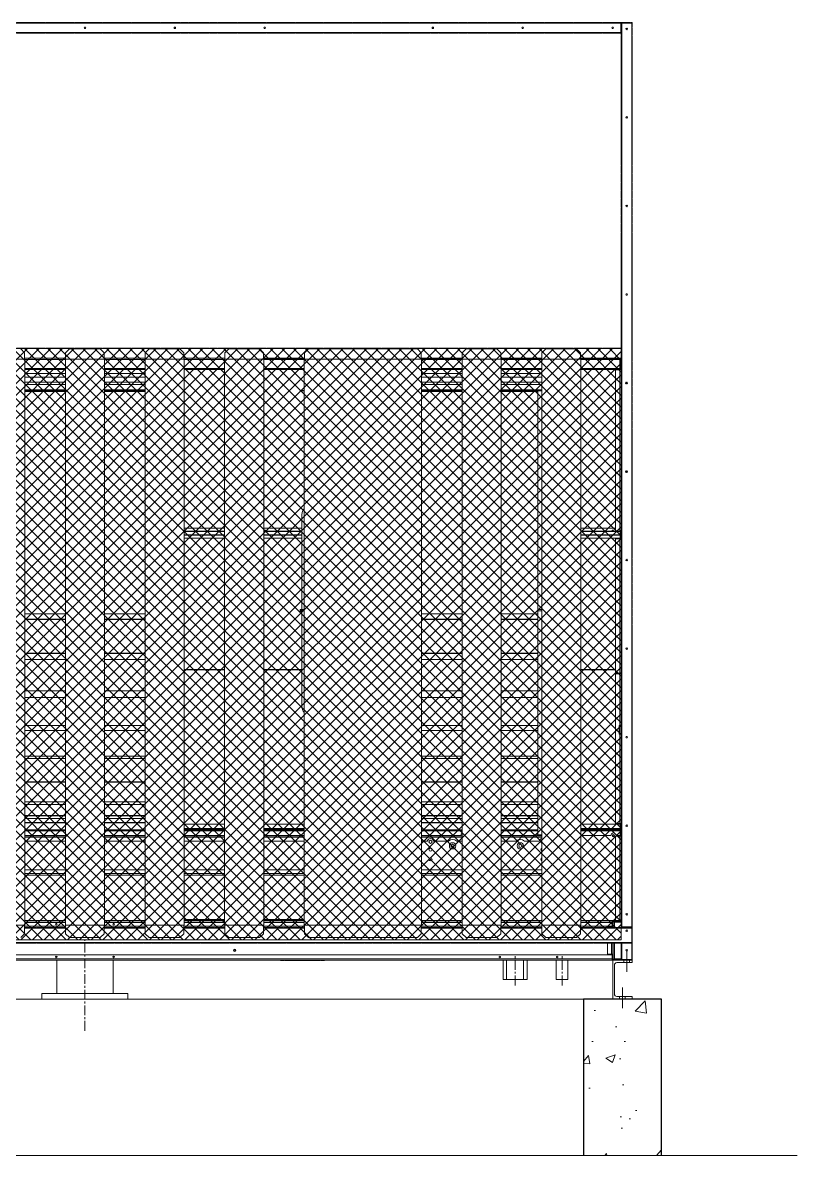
# Model space of a CAD drawing. Header units: millimetres. Extents: x -17070 to 52290, y -291348 to 40308.
# Drawn here: x 42738 to 45710, y 25243 to 29593 of the extents above; entities that cross this region are included whole.
import ezdxf

# ---------------------------------------------------------------- set-up
doc = ezdxf.new("R2010")
doc.units = ezdxf.units.MM
for name, pattern in [('CENTER', [2, 1.25, -0.25, 0.25, -0.25]), ('CENTERX2', [4, 2.5, -0.5, 0.5, -0.5]), ('HIDDEN', [0.375, 0.25, -0.125]), ('HIDDENX2', [0.75, 0.5, -0.25])]:
    doc.linetypes.add(name, pattern=pattern)
for name, color, linetype in [('center', 1, 'CENTER'), ('HIDD', 2, 'HIDDENX2'), ('냉각탑_기초', 23, 'Continuous')]:
    doc.layers.add(name, color=color, linetype=linetype)

# ---------------------------------------------------------------- blocks, each defined once
blk = doc.blocks.new('2')
at = {"lineweight": 20}
h = blk.add_hatch(dxfattribs=at)
h.set_pattern_fill('ANSI37', scale=10)
h.set_pattern_definition([(45, (-1540805.926, -407004.93), (-22.4506403, 22.4506403), []), (135, (-1540805.926, -407004.93), (-22.4506403, -22.4506403), [])])
h.paths.add_polyline_path([(45034.6, 26071), (45034.6, 28341), (40918.6, 28341), (40918.6, 26071)])
for p, q in [((40918.6, 28341), (45034.6, 28341)), ((42745.1, 28325), (42730.1, 28340)), ((42745.1, 28300), (42745.1, 28325)), ((42902.6, 28325), (42917.6, 28340)), ((42902.6, 28300), (42902.6, 28325)), ((42917.6, 28340), (43035.6, 28340)), ((43050.6, 28325), (43035.6, 28340)), ((43050.6, 28300), (43050.6, 28325)), ((43208.1, 28325), (43223.1, 28340)), ((43208.1, 28300), (43208.1, 28325)), ((43223.1, 28340), (43341.1, 28340)), ((43356.1, 28325), (43341.1, 28340)), ((43356.1, 28300), (43356.1, 28325)), ((43513.6, 28325), (43528.6, 28340)), ((43513.6, 28300), (43513.6, 28325)), ((43528.6, 28340), (43646.6, 28340)), ((43661.6, 28325), (43646.6, 28340)), ((43661.6, 28300), (43661.6, 28325)), ((43819.1, 28325), (43834.1, 28340)), ((43819.1, 28300), (43819.1, 28325)), ((43834.1, 28340), (44252.1, 28340)), ((44267.1, 28325), (44252.1, 28340)), ((44267.1, 28300), (44267.1, 28325)), ((44424.6, 28325), (44439.6, 28340)), ((44424.6, 28300), (44424.6, 28325)), ((44439.6, 28340), (44557.6, 28340)), ((44572.6, 28325), (44557.6, 28340)), ((44572.6, 28300), (44572.6, 28325)), ((44730.1, 28325), (44745.1, 28340)), ((44730.1, 28300), (44730.1, 28325)), ((44745.1, 28340), (44863.1, 28340)), ((44878.1, 28325), (44863.1, 28340)), ((44878.1, 28300), (44878.1, 28325)), ((45034.6, 28341), (45034.6, 26071)), ((42746.1, 28300), (42596.1, 28300)), ((42746.1, 26127), (42746.1, 28300)), ((42901.6, 26127), (42901.6, 28300)), ((43051.6, 28300), (42901.6, 28300)), ((43051.6, 26127), (43051.6, 28300)), ((43207.1, 26127), (43207.1, 28300)), ((43357.1, 28300), (43207.1, 28300)), ((43357.1, 26127), (43357.1, 28300)), ((43512.6, 26127), (43512.6, 28300)), ((43662.6, 28300), (43512.6, 28300)), ((43662.6, 26127), (43662.6, 28300)), ((43818.1, 26127), (43818.1, 28300)), ((44268.1, 28300), (43818.1, 28300)), ((44268.1, 26127), (44268.1, 28300)), ((44423.6, 26127), (44423.6, 28300)), ((44573.6, 28300), (44423.6, 28300)), ((44573.6, 26127), (44573.6, 28300)), ((44729.1, 26127), (44729.1, 28300)), ((44879.1, 28300), (44729.1, 28300)), ((44879.1, 26127), (44879.1, 28300)), ((42596.1, 26127), (42746.1, 26127)), ((42745.1, 26127), (42745.1, 26094)), ((42901.6, 26127), (43051.6, 26127)), ((42902.6, 26127), (42902.6, 26094)), ((43050.6, 26127), (43050.6, 26094)), ((43207.1, 26127), (43357.1, 26127)), ((43208.1, 26127), (43208.1, 26094)), ((43356.1, 26127), (43356.1, 26094)), ((43512.6, 26127), (43662.6, 26127)), ((43513.6, 26127), (43513.6, 26094)), ((43661.6, 26127), (43661.6, 26094)), ((43818.1, 26127), (44268.1, 26127)), ((43819.1, 26127), (43819.1, 26094)), ((44267.1, 26127), (44267.1, 26094)), ((44423.6, 26127), (44573.6, 26127)), ((44424.6, 26127), (44424.6, 26094)), ((44572.6, 26127), (44572.6, 26094)), ((44729.1, 26127), (44879.1, 26127)), ((44730.1, 26127), (44730.1, 26094)), ((44878.1, 26127), (44878.1, 26094)), ((45034.6, 26071), (40918.6, 26071)), ((42745.1, 26094), (42730.1, 26079)), ((42902.6, 26094), (42917.6, 26079)), ((42917.6, 26079), (43035.6, 26079)), ((43050.6, 26094), (43035.6, 26079)), ((43208.1, 26094), (43223.1, 26079)), ((43223.1, 26079), (43341.1, 26079)), ((43356.1, 26094), (43341.1, 26079)), ((43513.6, 26094), (43528.6, 26079)), ((43528.6, 26079), (43646.6, 26079)), ((43661.6, 26094), (43646.6, 26079)), ((43819.1, 26094), (43834.1, 26079)), ((43834.1, 26079), (44252.1, 26079)), ((44267.1, 26094), (44252.1, 26079)), ((44424.6, 26094), (44439.6, 26079)), ((44439.6, 26079), (44557.6, 26079)), ((44572.6, 26094), (44557.6, 26079)), ((44730.1, 26094), (44745.1, 26079)), ((44745.1, 26079), (44863.1, 26079)), ((44878.1, 26094), (44863.1, 26079)), ((44581.1, 25918), (44581.1, 25993)), ((44594.6, 25918), (44594.6, 25993)), ((44659.6, 25918), (44659.6, 25993)), ((44673.1, 25918), (44673.1, 25993)), ((44699.6, 25993), (44774.6, 25993)), ((44784.6, 25918), (44784.6, 25993)), ((44829.6, 25918), (44829.6, 25993)), ((45044.6, 25983), (45044.6, 25993)), ((45066.6, 25983), (45066.6, 25993)), ((40951.6, 25843), (45001.6, 25843)), ((45028.1, 25843), (45028.1, 25853)), ((45050.1, 25843), (45050.1, 25853))]:
    blk.add_line(p, q, dxfattribs=at)
at = {"color": 7, "lineweight": 20}
for p, q in [((42902.6, 28305), (42745.1, 28305)), ((42901.6, 28299.6), (42746.1, 28299.6)), ((43208.1, 28305), (43050.6, 28305)), ((43207.1, 28299.6), (43051.6, 28299.6)), ((43513.6, 28305), (43356.1, 28305)), ((43512.6, 28299.6), (43357.1, 28299.6)), ((43819.1, 28305), (43661.6, 28305)), ((43819.1, 28303), (43661.6, 28303)), ((43818.1, 28299.6), (43662.6, 28299.6)), ((44424.6, 28305), (44267.1, 28305)), ((44424.6, 28303), (44267.1, 28303)), ((44423.6, 28299.6), (44268.1, 28299.6)), ((44730.1, 28305), (44572.6, 28305)), ((44730.1, 28303), (44572.6, 28303)), ((44729.1, 28299.6), (44573.6, 28299.6)), ((45028.9, 28305), (44878.1, 28305)), ((45027.2, 28303), (44878.1, 28303)), ((45028.9, 28299.6), (44879.1, 28299.6)), ((42746.1, 28264.4), (42901.6, 28264.4)), ((42746.1, 28261), (42901.6, 28261)), ((43051.6, 28264.4), (43207.1, 28264.4)), ((43051.6, 28261), (43207.1, 28261)), ((43357.1, 28264.4), (43512.6, 28264.4)), ((43357.1, 28261), (43512.6, 28261)), ((43662.6, 28264.4), (43818.1, 28264.4)), ((43662.6, 28261), (43818.1, 28261)), ((44268.1, 28264.4), (44423.6, 28264.4)), ((44268.1, 28261), (44423.6, 28261)), ((44573.6, 28264.4), (44729.1, 28264.4)), ((44573.6, 28261), (44729.1, 28261)), ((44879.1, 28264.4), (45028.9, 28264.4)), ((44879.1, 28261), (45028.9, 28261)), ((42746.1, 26469.6), (42901.6, 26469.6)), ((42746.1, 26464.4), (42901.6, 26464.4)), ((42746.1, 26449.6), (42901.6, 26449.6)), ((43051.6, 26469.6), (43207.1, 26469.6)), ((43051.6, 26464.4), (43207.1, 26464.4)), ((43051.6, 26449.6), (43207.1, 26449.6)), ((43357.1, 26469.6), (43512.6, 26469.6)), ((43357.1, 26464.4), (43512.6, 26464.4)), ((43357.1, 26449.6), (43512.6, 26449.6)), ((43662.6, 26469.6), (43818.1, 26469.6)), ((43662.6, 26464.4), (43818.1, 26464.4)), ((43662.6, 26449.6), (43818.1, 26449.6)), ((44268.1, 26469.6), (44423.6, 26469.6)), ((44268.1, 26464.4), (44423.6, 26464.4)), ((44268.1, 26449.6), (44290.4, 26449.6)), ((44573.6, 26469.6), (44729.1, 26469.6)), ((44573.6, 26464.4), (44729.1, 26464.4)), ((42746.1, 26339.6), (42901.6, 26339.6)), ((42901.6, 26324.8), (42746.1, 26324.8)), ((42901.6, 26319.6), (42746.1, 26319.6)), ((43051.6, 26339.6), (43207.1, 26339.6)), ((43207.1, 26324.8), (43051.6, 26324.8)), ((43207.1, 26319.6), (43051.6, 26319.6)), ((43357.1, 26339.6), (43512.6, 26339.6)), ((43512.6, 26324.8), (43357.1, 26324.8)), ((43512.6, 26319.6), (43357.1, 26319.6)), ((43662.6, 26339.6), (43818.1, 26339.6)), ((43818.1, 26324.8), (43662.6, 26324.8)), ((43818.1, 26319.6), (43662.6, 26319.6)), ((44268.1, 26339.6), (44423.6, 26339.6)), ((44423.6, 26324.8), (44268.1, 26324.8)), ((44423.6, 26319.6), (44268.1, 26319.6)), ((44573.6, 26339.6), (44729.1, 26339.6)), ((44729.1, 26324.8), (44573.6, 26324.8)), ((44729.1, 26319.6), (44573.6, 26319.6)), ((42746.1, 26144.6), (42901.6, 26144.6)), ((43051.6, 26144.6), (43207.1, 26144.6)), ((43357.1, 26144.6), (43512.6, 26144.6)), ((43662.6, 26144.6), (43818.1, 26144.6)), ((44268.1, 26144.6), (44423.6, 26144.6)), ((44573.6, 26144.6), (44729.1, 26144.6)), ((44879.1, 26144.6), (45029.6, 26144.6)), ((42745.1, 26123), (42902.6, 26123)), ((42901.6, 26143), (42746.1, 26143)), ((42901.6, 26137.8), (42746.1, 26137.8)), ((43050.6, 26123), (43208.1, 26123)), ((43051.6, 26143), (43207.1, 26143)), ((43207.1, 26143), (43051.6, 26143)), ((43207.1, 26137.8), (43051.6, 26137.8)), ((43356.1, 26123), (43513.6, 26123)), ((43357.1, 26143), (43512.6, 26143)), ((43512.6, 26137.8), (43357.1, 26137.8)), ((43661.6, 26123), (43819.1, 26123)), ((43662.6, 26143), (43818.1, 26143)), ((43818.1, 26143), (43662.6, 26143)), ((43818.1, 26137.8), (43662.6, 26137.8)), ((44267.1, 26123), (44424.6, 26123)), ((44423.6, 26143), (44268.1, 26143)), ((44423.6, 26137.8), (44268.1, 26137.8)), ((44572.6, 26123), (44730.1, 26123)), ((44729.1, 26143), (44573.6, 26143)), ((44729.1, 26137.8), (44573.6, 26137.8)), ((44878.1, 26123), (44999, 26123)), ((44879.1, 26143), (45008.8, 26143)), ((44999, 26143), (44879.1, 26143)), ((44999, 26137.8), (44879.1, 26137.8)), ((44999, 26013), (40954.2, 26013)), ((40954.2, 25998.2), (44999, 25998.2)), ((40954.2, 25993), (44999, 25993)), ((42868.3, 25993), (42868.3, 25865)), ((43084.6, 25993), (43084.6, 25865)), ((44673.1, 25918), (44581.1, 25918)), ((44829.6, 25918), (44784.6, 25918)), ((42811.5, 25865), (43141.5, 25865)), ((42811.5, 25843), (42811.5, 25865)), ((42811.5, 25843), (43141.5, 25843)), ((43114.6, 25843), (42898.3, 25843)), ((43141.5, 25843), (43141.5, 25865))]:
    blk.add_line(p, q, dxfattribs=at)
at = {"color": 7, "lineweight": 20, "ltscale": 0.000824214}
blk.add_line((45029.2, 28303), (45027.3, 28303), dxfattribs=at)
at = {"color": 7, "lineweight": 20, "ltscale": 0.001131}
for p, q in [((45028.9, 28302.3), (45028.9, 28299.6)), ((45030.9, 28302.3), (45030.9, 28299.6)), ((45033.3, 26146.7), (45034.6, 26146.7))]:
    blk.add_line(p, q, dxfattribs=at)
at = {"color": 7, "lineweight": 20, "ltscale": 0.000414935}
for p, q in [((45029.6, 28302), (45028.9, 28301.3)), ((45031.6, 28302), (45030.9, 28301.3)), ((45033.6, 26146), (45034.3, 26146.7))]:
    blk.add_line(p, q, dxfattribs=at)
at = {"color": 7, "lineweight": 20, "ltscale": 0.014667}
for p, q in [((45028.9, 28264.4), (45028.9, 28299.6)), ((45030.9, 28264.4), (45030.9, 28299.6))]:
    blk.add_line(p, q, dxfattribs=at)
at = {"color": 7, "lineweight": 20, "ltscale": 0.000708334}
for p, q in [((45030.6, 28299.6), (45028.9, 28299.6)), ((45032.6, 28299.6), (45030.9, 28299.6)), ((45032.6, 27626.9), (45030.9, 27626.9))]:
    blk.add_line(p, q, dxfattribs=at)
at = {"color": 7, "lineweight": 20, "ltscale": 0.000566661}
blk.add_line((45030.6, 28303), (45029.3, 28303), dxfattribs=at)
at = {"color": 7, "lineweight": 20, "ltscale": 0.000125615}
blk.add_line((45030.6, 28303), (45030.6, 28302.7), dxfattribs=at)
at = {"color": 7, "lineweight": 20, "ltscale": 0.01525}
blk.add_line((45030.6, 28299.6), (45030.6, 28263), dxfattribs=at)
at = {"color": 7, "lineweight": 20, "ltscale": 0.000125312}
blk.add_line((45030.9, 28299.6), (45030.6, 28299.6), dxfattribs=at)
at = {"color": 0, "lineweight": 20}
for p, q in [((42901.6, 28245.9), (42746.1, 28245.9)), ((42746.1, 28231.9), (42901.6, 28231.9)), ((43207.1, 28245.9), (43051.6, 28245.9)), ((43051.6, 28231.9), (43207.1, 28231.9)), ((44423.6, 28245.9), (44268.1, 28245.9)), ((44268.1, 28231.9), (44423.6, 28231.9)), ((44729.1, 28245.9), (44573.6, 28245.9)), ((44573.6, 28231.9), (44729.1, 28231.9)), ((42901.6, 28212.7), (42746.1, 28212.7)), ((42746.1, 28203), (42901.6, 28203)), ((43207.1, 28212.7), (43051.6, 28212.7)), ((43051.6, 28203), (43207.1, 28203)), ((44423.6, 28212.7), (44268.1, 28212.7)), ((44268.1, 28203), (44423.6, 28203)), ((44729.1, 28212.7), (44573.6, 28212.7)), ((44573.6, 28203), (44729.1, 28203)), ((45076.6, 26119.8), (45076.6, 25993)), ((45076.6, 25993), (45074.6, 25993))]:
    blk.add_line(p, q, dxfattribs=at)
at = {"color": 7, "lineweight": 20, "ltscale": 0.000341772}
blk.add_line((45012.6, 28260.2), (45012.6, 28261), dxfattribs=at)
at = {"color": 7, "lineweight": 20, "ltscale": 0.006917}
for p, q in [((45029.2, 28260.2), (45012.6, 28260.2)), ((45012.6, 27640.2), (45029.2, 27640.2)), ((45029.2, 27612.5), (45012.6, 27612.5)), ((45029.2, 27611.2), (45012.6, 27611.2)), ((45012.6, 27094.8), (45029.2, 27094.8)), ((45029.2, 27092.6), (45012.6, 27092.6)), ((45012.6, 26517.4), (45029.2, 26517.4)), ((45030.9, 26498.8), (45030.9, 26515.4)), ((45012.6, 26469), (45029.2, 26469))]:
    blk.add_line(p, q, dxfattribs=at)
at = {"color": 7, "lineweight": 20, "ltscale": 0.258309}
for p, q in [((45012.6, 28260.2), (45012.6, 27640.2)), ((45029.2, 27640.2), (45029.2, 28260.2))]:
    blk.add_line(p, q, dxfattribs=at)
at = {"color": 7, "lineweight": 20, "ltscale": 0.001417}
for p, q in [((45028.9, 28264.4), (45028.9, 28261)), ((45030.9, 28264.4), (45030.9, 28261)), ((45032.6, 27093.1), (45029.2, 27093.1)), ((45032.6, 26517.4), (45029.2, 26517.4)), ((45030.9, 26495.4), (45030.9, 26498.8)), ((45030.9, 26493), (45030.9, 26489.6)), ((45029.2, 26469), (45032.6, 26469))]:
    blk.add_line(p, q, dxfattribs=at)
at = {"color": 7, "lineweight": 20, "ltscale": 0.000708333}
for p, q in [((45030.6, 28263), (45028.9, 28263)), ((45032.6, 28263), (45030.9, 28263)), ((45032.6, 26498.3), (45030.9, 26498.3)), ((45032.6, 26497.4), (45030.9, 26497.4)), ((45030.9, 26491), (45032.6, 26491)), ((45030.9, 26490.1), (45032.6, 26490.1))]:
    blk.add_line(p, q, dxfattribs=at)
at = {"color": 7, "lineweight": 20, "ltscale": 0.000833341}
blk.add_line((45028.9, 28261), (45030.9, 28261), dxfattribs=at)
at = {"color": 7, "lineweight": 20, "ltscale": 0.000133398}
blk.add_line((45029.2, 28260.7), (45029.2, 28261), dxfattribs=at)
at = {"color": 7, "lineweight": 20, "ltscale": 0.000208374}
blk.add_line((45029.2, 28260.2), (45029.2, 28260.7), dxfattribs=at)
at = {"color": 7, "lineweight": 20, "ltscale": 0.000125}
blk.add_line((45030.6, 28264.4), (45030.9, 28264.4), dxfattribs=at)
at = {"color": 7, "lineweight": 20, "ltscale": 0.000152655}
blk.add_line((45032.6, 28262.8), (45032.3, 28262.8), dxfattribs=at)
at = {"color": 7, "lineweight": 20, "ltscale": 0.2695}
for p, q in [((42901.6, 28182.4), (42746.1, 28182.4)), ((42901.6, 28180.4), (42746.1, 28180.4)), ((43207.1, 28182.4), (43051.6, 28182.4)), ((43207.1, 28180.4), (43051.6, 28180.4)), ((44423.6, 28182.4), (44268.1, 28182.4)), ((44423.6, 28180.4), (44268.1, 28180.4)), ((44729.1, 28182.4), (44573.6, 28182.4)), ((44729.1, 28180.4), (44573.6, 28180.4))]:
    blk.add_line(p, q, dxfattribs=at)
at = {"color": 7, "lineweight": 20, "ltscale": 0.251167}
for p, q in [((42746.1, 28180.4), (42901.6, 28180.4)), ((42746.1, 28178.4), (42901.6, 28178.4)), ((43051.6, 28180.4), (43207.1, 28180.4)), ((43051.6, 28178.4), (43207.1, 28178.4)), ((44268.1, 28180.4), (44423.6, 28180.4)), ((44268.1, 28178.4), (44423.6, 28178.4)), ((44573.6, 28180.4), (44729.1, 28180.4)), ((44573.6, 28178.4), (44729.1, 28178.4))]:
    blk.add_line(p, q, dxfattribs=at)
at = {"color": 7, "lineweight": 20, "ltscale": 0.2225}
for p, q in [((42746.1, 28177), (42901.6, 28177)), ((43051.6, 28177), (43207.1, 28177)), ((44268.1, 28177), (44423.6, 28177)), ((44573.6, 28177), (44714.3, 28177)), ((42746.1, 27322.7), (42901.6, 27322.7)), ((42746.1, 27322.1), (42901.6, 27322.1)), ((43051.6, 27322.7), (43207.1, 27322.7)), ((43051.6, 27322.1), (43207.1, 27322.1)), ((44268.1, 27322.7), (44423.6, 27322.7)), ((44268.1, 27322.1), (44423.6, 27322.1)), ((44573.6, 27322.7), (44714.3, 27322.7)), ((44573.6, 27322.1), (44714.3, 27322.1)), ((42746.1, 27301.8), (42901.6, 27301.8)), ((42746.1, 27301.4), (42901.6, 27301.4)), ((43051.6, 27301.8), (43207.1, 27301.8)), ((43051.6, 27301.4), (43207.1, 27301.4)), ((44268.1, 27301.8), (44423.6, 27301.8)), ((44268.1, 27301.4), (44423.6, 27301.4)), ((44573.6, 27301.8), (44714.3, 27301.8)), ((44573.6, 27301.4), (44714.3, 27301.4)), ((42746.1, 27171), (42901.6, 27171)), ((42746.1, 27170.4), (42901.6, 27170.4)), ((42746.1, 27147.2), (42901.6, 27147.2)), ((42746.1, 27146.8), (42901.6, 27146.8)), ((43051.6, 27171), (43207.1, 27171)), ((43051.6, 27170.4), (43207.1, 27170.4)), ((43051.6, 27147.2), (43207.1, 27147.2)), ((43051.6, 27146.8), (43207.1, 27146.8)), ((44268.1, 27171), (44423.6, 27171)), ((44268.1, 27170.4), (44423.6, 27170.4)), ((44268.1, 27147.2), (44423.6, 27147.2)), ((44268.1, 27146.8), (44423.6, 27146.8)), ((44573.6, 27171), (44714.3, 27171)), ((44573.6, 27170.4), (44714.3, 27170.4)), ((44573.6, 27147.2), (44714.3, 27147.2)), ((44573.6, 27146.8), (44714.3, 27146.8)), ((42746.1, 27027.2), (42901.6, 27027.2)), ((42746.1, 27026.7), (42901.6, 27026.7)), ((43051.6, 27027.2), (43207.1, 27027.2)), ((43051.6, 27026.7), (43207.1, 27026.7)), ((44268.1, 27027.2), (44423.6, 27027.2)), ((44268.1, 27026.7), (44423.6, 27026.7)), ((44573.6, 27027.2), (44714.3, 27027.2)), ((44573.6, 27026.7), (44714.3, 27026.7)), ((42746.1, 27001.5), (42901.6, 27001.5)), ((42746.1, 27001.2), (42901.6, 27001.2)), ((43051.6, 27001.5), (43207.1, 27001.5)), ((43051.6, 27001.2), (43207.1, 27001.2)), ((44268.1, 27001.5), (44423.6, 27001.5)), ((44268.1, 27001.2), (44423.6, 27001.2)), ((44573.6, 27001.5), (44714.3, 27001.5)), ((44573.6, 27001.2), (44714.3, 27001.2)), ((42746.1, 26893.8), (42901.6, 26893.8)), ((42746.1, 26893.3), (42901.6, 26893.3)), ((43051.6, 26893.8), (43207.1, 26893.8)), ((43051.6, 26893.3), (43207.1, 26893.3)), ((44268.1, 26893.8), (44423.6, 26893.8)), ((44268.1, 26893.3), (44423.6, 26893.3)), ((44573.6, 26893.8), (44714.3, 26893.8)), ((44573.6, 26893.3), (44714.3, 26893.3)), ((42746.1, 26875.1), (42901.6, 26875.1)), ((42746.1, 26875), (42901.6, 26875)), ((43051.6, 26875.1), (43207.1, 26875.1)), ((43051.6, 26875), (43207.1, 26875)), ((44268.1, 26875.1), (44423.6, 26875.1)), ((44268.1, 26875), (44423.6, 26875)), ((44573.6, 26875.1), (44714.3, 26875.1)), ((44573.6, 26875), (44714.3, 26875)), ((42746.1, 26775.8), (42901.6, 26775.8)), ((42746.1, 26775.4), (42901.6, 26775.4)), ((42746.1, 26766.5), (42901.6, 26766.5)), ((42746.1, 26766.4), (42901.6, 26766.4)), ((43051.6, 26775.8), (43207.1, 26775.8)), ((43051.6, 26775.4), (43207.1, 26775.4)), ((43051.6, 26766.5), (43207.1, 26766.5)), ((43051.6, 26766.4), (43207.1, 26766.4)), ((44268.1, 26775.8), (44423.6, 26775.8)), ((44268.1, 26775.4), (44423.6, 26775.4)), ((44268.1, 26766.5), (44423.6, 26766.5)), ((44268.1, 26766.4), (44423.6, 26766.4)), ((44573.6, 26775.8), (44714.3, 26775.8)), ((44573.6, 26775.4), (44714.3, 26775.4)), ((44573.6, 26766.5), (44714.3, 26766.5)), ((44573.6, 26766.4), (44714.3, 26766.4)), ((42746.1, 26676.8), (42901.6, 26676.8)), ((42746.1, 26676.5), (42901.6, 26676.5)), ((43051.6, 26676.8), (43207.1, 26676.8)), ((43051.6, 26676.5), (43207.1, 26676.5)), ((44268.1, 26676.8), (44423.6, 26676.8)), ((44268.1, 26676.5), (44423.6, 26676.5)), ((44573.6, 26676.8), (44714.3, 26676.8)), ((44573.6, 26676.5), (44714.3, 26676.5)), ((42746.1, 26600.3), (42901.6, 26600.3)), ((42746.1, 26600), (42901.6, 26600)), ((42746.1, 26590.1), (42901.6, 26590.1)), ((42746.1, 26590), (42901.6, 26590)), ((43051.6, 26600.3), (43207.1, 26600.3)), ((43051.6, 26600), (43207.1, 26600)), ((43051.6, 26590.1), (43207.1, 26590.1)), ((43051.6, 26590), (43207.1, 26590)), ((44268.1, 26600.3), (44423.6, 26600.3)), ((44268.1, 26600), (44423.6, 26600)), ((44268.1, 26590.1), (44423.6, 26590.1)), ((44268.1, 26590), (44423.6, 26590)), ((44573.6, 26600.3), (44714.3, 26600.3)), ((44573.6, 26600), (44714.3, 26600)), ((44573.6, 26590.1), (44714.3, 26590.1)), ((44573.6, 26590), (44714.3, 26590)), ((42746.1, 26547.5), (42901.6, 26547.5)), ((42746.1, 26547.4), (42901.6, 26547.4)), ((42746.1, 26536.6), (42901.6, 26536.6)), ((42746.1, 26536.5), (42901.6, 26536.5)), ((43051.6, 26547.5), (43207.1, 26547.5)), ((43051.6, 26547.4), (43207.1, 26547.4)), ((43051.6, 26536.6), (43207.1, 26536.6)), ((43051.6, 26536.5), (43207.1, 26536.5)), ((44268.1, 26547.5), (44423.6, 26547.5)), ((44268.1, 26547.4), (44423.6, 26547.4)), ((44268.1, 26536.6), (44423.6, 26536.6)), ((44268.1, 26536.5), (44423.6, 26536.5)), ((44573.6, 26547.5), (44714.3, 26547.5)), ((44573.6, 26547.4), (44714.3, 26547.4)), ((44573.6, 26536.6), (44714.3, 26536.6)), ((44573.6, 26536.5), (44714.3, 26536.5)), ((42746.1, 26520.9), (42901.6, 26520.9)), ((42746.1, 26520.9), (42901.6, 26520.9)), ((42746.1, 26519.5), (42901.6, 26519.5)), ((42746.1, 26492.9), (42901.6, 26492.9)), ((43051.6, 26520.9), (43207.1, 26520.9)), ((43051.6, 26520.9), (43207.1, 26520.9)), ((43051.6, 26519.5), (43207.1, 26519.5)), ((43207.1, 26492.9), (43051.6, 26492.9)), ((44268.1, 26520.9), (44423.6, 26520.9)), ((44268.1, 26520.9), (44423.6, 26520.9)), ((44268.1, 26519.5), (44423.6, 26519.5)), ((44268.1, 26492.9), (44423.6, 26492.9)), ((44573.6, 26520.9), (44714.3, 26520.9)), ((44573.6, 26520.9), (44714.3, 26520.9)), ((44573.6, 26519.5), (44714.3, 26519.5)), ((44714.3, 26492.9), (44573.6, 26492.9)), ((42901.6, 26489.6), (42746.1, 26489.6)), ((43207.1, 26489.6), (43051.6, 26489.6)), ((44423.6, 26489.6), (44268.1, 26489.6)), ((44714.3, 26489.6), (44573.6, 26489.6))]:
    blk.add_line(p, q, dxfattribs=at)
at = {"color": 7, "lineweight": 20, "ltscale": 0.000666667}
for p, q in [((43801.9, 28180), (43801.9, 28178.4)), ((43801.9, 27337.2), (43801.9, 27338.8)), ((43801.9, 27336.6), (43801.9, 27335)), ((43801.9, 27333.6), (43801.9, 27332)), ((45026.6, 26860), (45028.2, 26860)), ((44714.3, 26473.2), (44714.3, 26471.6)), ((45029.6, 26143), (45029.6, 26144.6))]:
    blk.add_line(p, q, dxfattribs=at)
at = {"color": 7, "lineweight": 20, "ltscale": 0.0155}
for p, q in [((43818.1, 28180), (43801.9, 28180)), ((43818.1, 28178.4), (43801.9, 28178.4)), ((44714.3, 28178.4), (44729.1, 28178.4)), ((43818.1, 27338.8), (43801.9, 27338.8)), ((43818.1, 27337.2), (43801.9, 27337.2)), ((43801.9, 27336.6), (43818.1, 27336.6)), ((43801.9, 27335), (43818.1, 27335)), ((44729.1, 27338.8), (44714.3, 27338.8)), ((44729.1, 27334.6), (44714.3, 27334.6)), ((44729.1, 26474), (44714.3, 26474)), ((44714.3, 26473.7), (44729.1, 26473.7)), ((44729.1, 26473.2), (44714.3, 26473.2)), ((44729.1, 26471.6), (44714.3, 26471.6))]:
    blk.add_line(p, q, dxfattribs=at)
at = {"color": 7, "lineweight": 20, "ltscale": 0.349833}
blk.add_line((44714.3, 27338.8), (44714.3, 28178.4), dxfattribs=at)
at = {"color": 7, "lineweight": 20, "ltscale": 0.152458}
blk.add_line((43809.1, 27338.8), (43809.1, 27704.7), dxfattribs=at)
at = {"color": 7, "lineweight": 20, "ltscale": 0.20484}
for p, q in [((43512.6, 27651.7), (43357.1, 27651.7)), ((43512.6, 27640), (43357.1, 27640)), ((43512.6, 27638.7), (43357.1, 27638.7)), ((43512.6, 27626), (43357.1, 27626)), ((43512.6, 27624.8), (43357.1, 27624.8)), ((43809.1, 27651.7), (43662.6, 27651.7)), ((43809.1, 27640), (43662.6, 27640)), ((43809.1, 27638.7), (43662.6, 27638.7)), ((43809.1, 27626), (43662.6, 27626)), ((43809.1, 27624.8), (43662.6, 27624.8)), ((43357.1, 27612.8), (43512.6, 27612.8)), ((43662.6, 27612.8), (43809.1, 27612.8)), ((43512.6, 27108.8), (43357.1, 27108.8)), ((43512.6, 27107.9), (43357.1, 27107.9)), ((43809.1, 27108.8), (43662.6, 27108.8)), ((43809.1, 27107.9), (43662.6, 27107.9))]:
    blk.add_line(p, q, dxfattribs=at)
at = {"color": 7, "lineweight": 20, "ltscale": 0.094629}
blk.add_line((45012.6, 27651.7), (44879.1, 27651.7), dxfattribs=at)
at = {"color": 7, "lineweight": 20, "ltscale": 0.102254}
for p, q in [((45030.9, 27640), (44879.1, 27640)), ((45030.9, 27638.7), (44879.1, 27638.7)), ((45030.9, 27624.8), (44879.1, 27624.8))]:
    blk.add_line(p, q, dxfattribs=at)
at = {"color": 7, "lineweight": 20, "ltscale": 0.102253}
for p, q in [((45030.9, 27626), (44879.1, 27626)), ((44879.1, 27612.8), (45030.9, 27612.8))]:
    blk.add_line(p, q, dxfattribs=at)
at = {"color": 7, "lineweight": 20, "ltscale": 0.000183495}
blk.add_line((45030.6, 27640.4), (45030.6, 27640), dxfattribs=at)
at = {"color": 7, "lineweight": 20, "ltscale": 0.000535656}
for p, q in [((45030.9, 27638.7), (45030.9, 27640)), ((45012.6, 27611.2), (45012.6, 27612.5))]:
    blk.add_line(p, q, dxfattribs=at)
at = {"color": 7, "lineweight": 20, "ltscale": 0.005298}
blk.add_line((45030.9, 27626), (45030.9, 27638.7), dxfattribs=at)
at = {"color": 7, "lineweight": 20, "ltscale": 4.87896e-05}
blk.add_line((45030.9, 27626.8), (45030.9, 27626.9), dxfattribs=at)
at = {"color": 7, "lineweight": 20, "ltscale": 0.000506051}
blk.add_line((45030.9, 27624.8), (45030.9, 27626), dxfattribs=at)
at = {"color": 7, "lineweight": 20, "ltscale": 0.004993}
blk.add_line((45030.9, 27612.8), (45030.9, 27624.8), dxfattribs=at)
at = {"color": 7, "lineweight": 20, "ltscale": 0.215196}
for p, q in [((45012.6, 27611.2), (45012.6, 27094.8)), ((45029.2, 27094.8), (45029.2, 27611.2))]:
    blk.add_line(p, q, dxfattribs=at)
at = {"color": 7, "lineweight": 20, "ltscale": 0.000102715}
for p, q in [((45029.2, 27612.5), (45029.2, 27612.8)), ((45030.6, 27612.8), (45030.6, 27612.5))]:
    blk.add_line(p, q, dxfattribs=at)
at = {"color": 7, "lineweight": 20, "ltscale": 0.000833333}
for p, q in [((45032.6, 27612.5), (45030.6, 27612.5)), ((45029.2, 26515.4), (45029.2, 26517.4)), ((45030.6, 26517.4), (45030.6, 26515.4)), ((45032.6, 26517.4), (45030.6, 26517.4)), ((45029.2, 26469), (45029.2, 26471)), ((43741.1, 25991), (43741.1, 25993)), ((43881.1, 25991), (43881.1, 25993))]:
    blk.add_line(p, q, dxfattribs=at)
at = {"color": 7, "lineweight": 20, "ltscale": 0.000249486}
blk.add_line((43801.9, 27336.6), (43801.9, 27337.2), dxfattribs=at)
at = {"color": 7, "lineweight": 20, "ltscale": 0.003003}
for p, q in [((43801.9, 27333.6), (43809.1, 27333.6)), ((43801.9, 27332), (43809.1, 27332))]:
    blk.add_line(p, q, dxfattribs=at)
at = {"color": 7, "lineweight": 20, "ltscale": 0.000250031}
blk.add_line((43809.1, 27336.6), (43809.1, 27337.2), dxfattribs=at)
at = {"color": 7, "lineweight": 20, "ltscale": 0.135185}
blk.add_line((43809.1, 27010.5), (43809.1, 27335), dxfattribs=at)
at = {"color": 7, "lineweight": 20, "ltscale": 0.358583}
blk.add_line((44714.3, 26474), (44714.3, 27334.6), dxfattribs=at)
at = {"color": 7, "lineweight": 20, "ltscale": 0.062042}
for p, q in [((45012.6, 27108.8), (44879.1, 27108.8)), ((45012.6, 27107.9), (44879.1, 27107.9))]:
    blk.add_line(p, q, dxfattribs=at)
at = {"color": 7, "lineweight": 20, "ltscale": 0.239669}
blk.add_line((45012.6, 27092.6), (45012.6, 26517.4), dxfattribs=at)
at = {"color": 7, "lineweight": 20, "ltscale": 0.000162643}
blk.add_line((45029.2, 27094.8), (45029.2, 27094.4), dxfattribs=at)
at = {"color": 7, "lineweight": 20, "ltscale": 0.000534728}
blk.add_line((45029.2, 27093.1), (45029.2, 27094.4), dxfattribs=at)
at = {"color": 7, "lineweight": 20, "ltscale": 0.000212316}
blk.add_line((45029.2, 27092.6), (45029.2, 27093.1), dxfattribs=at)
at = {"color": 7, "lineweight": 20, "ltscale": 0.082338}
blk.add_line((45029.2, 26895), (45029.2, 27092.6), dxfattribs=at)
at = {"color": 7, "lineweight": 20, "ltscale": 0.000615509}
blk.add_line((45030.6, 27093.1), (45030.6, 27094.6), dxfattribs=at)
at = {"color": 7, "lineweight": 20, "ltscale": 0.018857}
blk.add_line((43809.1, 26965.3), (43809.1, 27010.5), dxfattribs=at)
at = {"color": 7, "lineweight": 20, "ltscale": 0.013417}
for p, q in [((45026.6, 26860), (45026.6, 26892.2)), ((45028.2, 26860), (45028.2, 26892.2))]:
    blk.add_line(p, q, dxfattribs=at)
at = {"color": 7, "lineweight": 20, "ltscale": 0.15666}
blk.add_line((45029.2, 26517.4), (45029.2, 26893.4), dxfattribs=at)
at = {"color": 7, "lineweight": 20, "ltscale": 0.001333}
for p, q in [((45032.6, 26895), (45029.4, 26895)), ((45032.6, 26893.4), (45029.4, 26893.4)), ((44996.4, 26119.8), (44996.4, 26123)), ((44998.4, 26123), (44998.4, 26119.8)), ((44996.4, 26013), (44996.4, 26016.2)), ((45001.6, 26016.2), (44998.4, 26016.2)), ((44998.4, 26016.2), (44998.4, 26013))]:
    blk.add_line(p, q, dxfattribs=at)
at = {"color": 7, "lineweight": 20, "ltscale": 0.32425}
blk.add_line((45076.6, 26898), (45076.6, 26119.8), dxfattribs=at)
at = {"color": 7, "lineweight": 20, "ltscale": 0.230833}
for p, q in [((43512.6, 26515.4), (43357.1, 26515.4)), ((43512.6, 26498.8), (43357.1, 26498.8)), ((43512.6, 26495.4), (43357.1, 26495.4)), ((43512.6, 26493), (43357.1, 26493)), ((43818.1, 26515.4), (43662.6, 26515.4)), ((43818.1, 26498.8), (43662.6, 26498.8)), ((43818.1, 26495.4), (43662.6, 26495.4)), ((43818.1, 26493), (43662.6, 26493)), ((43512.6, 26489.6), (43357.1, 26489.6)), ((43818.1, 26489.6), (43662.6, 26489.6))]:
    blk.add_line(p, q, dxfattribs=at)
at = {"color": 7, "lineweight": 20, "ltscale": 0.109084}
blk.add_line((43512.6, 26495), (43357.1, 26495), dxfattribs=at)
at = {"color": 7, "lineweight": 20, "ltscale": 0.111332}
blk.add_line((43818.1, 26495), (43662.6, 26495), dxfattribs=at)
at = {"color": 7, "lineweight": 20, "ltscale": 0.082106}
for p, q in [((45030.9, 26515.4), (44879.1, 26515.4)), ((45030.9, 26498.8), (44879.1, 26498.8)), ((45030.9, 26495.4), (44879.1, 26495.4)), ((45030.9, 26493), (44879.1, 26493)), ((45030.9, 26489.6), (44879.1, 26489.6))]:
    blk.add_line(p, q, dxfattribs=at)
at = {"color": 7, "lineweight": 20, "ltscale": 0.070314}
blk.add_line((45002.6, 26495), (44879.1, 26495), dxfattribs=at)
at = {"color": 7, "lineweight": 20, "ltscale": 0.000999741}
blk.add_line((45002.6, 26495.4), (45002.6, 26493), dxfattribs=at)
at = {"color": 7, "lineweight": 20, "ltscale": 0.001}
for p, q in [((45029.2, 26493), (45029.2, 26495.4)), ((45030.6, 26495.4), (45030.6, 26493))]:
    blk.add_line(p, q, dxfattribs=at)
at = {"color": 7, "lineweight": 20, "ltscale": 0.000415173}
blk.add_line((45031.6, 26492), (45030.9, 26491.3), dxfattribs=at)
at = {"color": 7, "lineweight": 20, "ltscale": 0.111667}
for p, q in [((42901.6, 26471), (42746.1, 26471)), ((43207.1, 26471), (43051.6, 26471)), ((43512.6, 26471), (43357.1, 26471)), ((43818.1, 26471), (43662.6, 26471)), ((44418.6, 26471), (44268.1, 26471)), ((44706.6, 26471), (44573.6, 26471)), ((44729.1, 26471), (44726.6, 26471)), ((44994.6, 26471), (44879.1, 26471))]:
    blk.add_line(p, q, dxfattribs=at)
at = {"color": 7, "lineweight": 20, "ltscale": 0.023491}
for p, q in [((44314.9, 26449.6), (44371.3, 26449.6)), ((44663, 26449.6), (44719.4, 26449.6))]:
    blk.add_line(p, q, dxfattribs=at)
at = {"color": 7, "lineweight": 20, "ltscale": 0.040938}
for p, q in [((44403, 26449.6), (44423.6, 26449.6)), ((44573.6, 26449.6), (44631.3, 26449.6))]:
    blk.add_line(p, q, dxfattribs=at)
at = {"color": 7, "lineweight": 20, "ltscale": 0.000128262}
blk.add_line((44714.3, 26474), (44714.3, 26473.7), dxfattribs=at)
at = {"color": 7, "lineweight": 20, "ltscale": 0.134725}
blk.add_line((45012.6, 26145.6), (45012.6, 26469), dxfattribs=at)
at = {"color": 7, "lineweight": 20, "ltscale": 0.006792}
blk.add_line((45030.9, 26471), (45014.6, 26471), dxfattribs=at)
at = {"color": 7, "lineweight": 20, "ltscale": 0.135166}
blk.add_line((45029.2, 26469), (45029.2, 26144.6), dxfattribs=at)
at = {"color": 7, "lineweight": 20, "ltscale": 0.000833334}
blk.add_line((45030.6, 26471), (45030.6, 26469), dxfattribs=at)
at = {"color": 7, "lineweight": 20, "ltscale": 0.00775}
blk.add_line((45030.9, 26471), (45030.9, 26489.6), dxfattribs=at)
at = {"color": 7, "lineweight": 20, "ltscale": 0.000128159}
blk.add_line((45032.3, 26469), (45032.6, 26469), dxfattribs=at)
at = {"color": 7, "lineweight": 20, "ltscale": 1.02319e-05}
blk.add_line((43741.8, 26319.6), (43741.9, 26319.6), dxfattribs=at)
at = {"color": 7, "lineweight": 20, "ltscale": 1.03489e-05}
blk.add_line((43752, 26319.6), (43752, 26319.6), dxfattribs=at)
at = {"color": 7, "lineweight": 20, "ltscale": 0.002236}
blk.add_line((45032.6, 26148.3), (45032.6, 26143), dxfattribs=at)
at = {"color": 7, "lineweight": 20, "ltscale": 2.97138e-06}
for p, q in [((45032.6, 26144.6), (45032.6, 26144.6)), ((45032.6, 26139.6), (45032.6, 26139.6))]:
    blk.add_line(p, q, dxfattribs=at)
at = {"color": 7, "lineweight": 20, "ltscale": 0.000958698}
blk.add_line((45034.6, 26143), (45034.6, 26145.3), dxfattribs=at)
at = {"color": 7, "lineweight": 20, "ltscale": 0.006167}
for p, q in [((44996.4, 26119.8), (44981.6, 26119.8)), ((44999, 26123), (44999, 26137.8)), ((44981.6, 26016.2), (44996.4, 26016.2)), ((44999, 25998.2), (44999, 26013))]:
    blk.add_line(p, q, dxfattribs=at)
at = {"color": 7, "lineweight": 20, "ltscale": 0.043167}
for p, q in [((44981.6, 26119.8), (44981.6, 26118)), ((44996.4, 26118), (44996.4, 26119.8)), ((45001.6, 26118), (45001.6, 26119.8)), ((44981.6, 26058), (44981.6, 26016.2)), ((44996.4, 26016.2), (44996.4, 26058)), ((45001.6, 26016.2), (45001.6, 26058))]:
    blk.add_line(p, q, dxfattribs=at)
at = {"color": 7, "lineweight": 20, "ltscale": 0.002167}
for p, q in [((44996.4, 26119.8), (45001.6, 26119.8)), ((44999, 26143), (44999, 26137.8)), ((44996.4, 26016.2), (45001.6, 26016.2)), ((44999, 25993), (44999, 25998.2))]:
    blk.add_line(p, q, dxfattribs=at)
at = {"color": 7, "lineweight": 20, "ltscale": 0.001083}
for p, q in [((45001.6, 26139.8), (44999, 26139.8)), ((45001.6, 26138), (44999, 26138)), ((45001.6, 25998), (44999, 25998)), ((45001.6, 25996.2), (44999, 25996.2))]:
    blk.add_line(p, q, dxfattribs=at)
at = {"color": 7, "lineweight": 20, "ltscale": 0.000167165}
blk.add_line((45001.6, 26119.8), (45001.2, 26119.8), dxfattribs=at)
at = {"color": 7, "lineweight": 20, "ltscale": 0.00075}
for p, q in [((45001.6, 26138), (45001.6, 26139.8)), ((45001.6, 26138), (45001.6, 26139.8)), ((45001.6, 26138), (45001.6, 26139.8)), ((45008.8, 26138), (45008.8, 26139.8)), ((45008.8, 26138), (45008.8, 26139.8)), ((45001.6, 25998), (45001.6, 25996.2)), ((45001.6, 25998), (45001.6, 25996.2)), ((45008.8, 25998), (45008.8, 25996.2)), ((45008.8, 25998), (45008.8, 25996.2))]:
    blk.add_line(p, q, dxfattribs=at)
at = {"color": 7, "lineweight": 20, "ltscale": 0.007583}
for p, q in [((45001.6, 26119.8), (45001.6, 26138)), ((45001.6, 25998), (45001.6, 26016.2))]:
    blk.add_line(p, q, dxfattribs=at)
at = {"color": 7, "lineweight": 20, "ltscale": 0.058167}
for p, q in [((45003.6, 26137.8), (45003.6, 26118)), ((45003.6, 26058), (45003.6, 25998.2))]:
    blk.add_line(p, q, dxfattribs=at)
at = {"color": 7, "lineweight": 20, "ltscale": 0.000699693}
blk.add_line((45004.6, 26140.7), (45005.9, 26139.8), dxfattribs=at)
at = {"color": 7, "lineweight": 20, "ltscale": 0.001532}
for p, q in [((45005.2, 26139.8), (45008.8, 26139.8)), ((45005.2, 25996.2), (45008.8, 25996.2))]:
    blk.add_line(p, q, dxfattribs=at)
at = {"color": 7, "lineweight": 20, "ltscale": 0.026917}
for p, q in [((45034.6, 26143), (45008.8, 26143)), ((45008.8, 26139.8), (45034.6, 26139.8)), ((45008.8, 25996.2), (45034.6, 25996.2)), ((45073.4, 25993), (45008.8, 25993))]:
    blk.add_line(p, q, dxfattribs=at)
at = {"color": 7, "lineweight": 20, "ltscale": 0.02775}
for p, q in [((45034.6, 26138), (45008.8, 26138)), ((45008.8, 25998), (45034.6, 25998))]:
    blk.add_line(p, q, dxfattribs=at)
at = {"color": 7, "lineweight": 20, "ltscale": 0.058333}
for p, q in [((45008.8, 26138), (45008.8, 26118)), ((45008.8, 26058), (45008.8, 25998))]:
    blk.add_line(p, q, dxfattribs=at)
at = {"color": 7, "lineweight": 20, "ltscale": 0.00075073}
for p, q in [((45029.2, 26139.8), (45029.2, 26138)), ((45032.6, 26139.8), (45032.6, 26138))]:
    blk.add_line(p, q, dxfattribs=at)
at = {"color": 7, "lineweight": 20, "ltscale": 0.000749999}
blk.add_line((45034.6, 26138), (45034.6, 26139.8), dxfattribs=at)
at = {"color": 7, "lineweight": 20, "ltscale": 0.000832552}
blk.add_line((45001.6, 26015), (45003.6, 26015), dxfattribs=at)
at = {"color": 1, "linetype": 'CENTERX2', "lineweight": 20, "ltscale": 50}
for p, q in [((45055.6, 25948), (45055.6, 26028)), ((45039.1, 25808), (45039.1, 25888))]:
    blk.add_line(p, q, dxfattribs=at)
at = {"color": 7, "lineweight": 20, "ltscale": 0.280701}
for p, q in [((40954.8, 25993), (44694.4, 25993)), ((44430.6, 25993), (41118.6, 25993)), ((44530.6, 25993), (44430.6, 25993)), ((44728.6, 25993), (44530.6, 25993)), ((44771.2, 25993), (44736, 25993)), ((44771.2, 25993), (44736, 25993))]:
    blk.add_line(p, q, dxfattribs=at)
at = {"color": 7, "lineweight": 20, "ltscale": 2.15275e-06}
blk.add_line((43724.1, 25993), (43724.1, 25993), dxfattribs=at)
at = {"color": 7, "lineweight": 20, "ltscale": 0.004833}
for p, q in [((43741.1, 25991), (43729.5, 25991)), ((43881.1, 25991), (43892.7, 25991))]:
    blk.add_line(p, q, dxfattribs=at)
at = {"color": 7, "lineweight": 20, "ltscale": 0.000834981}
for p, q in [((43743.1, 25991), (43743.1, 25993)), ((43879.1, 25991), (43879.1, 25993))]:
    blk.add_line(p, q, dxfattribs=at)
at = {"color": 7, "lineweight": 20, "ltscale": 0.056667}
blk.add_line((43743.1, 25991), (43879.1, 25991), dxfattribs=at)
at = {"color": 7, "lineweight": 20, "ltscale": 7.17165e-06}
blk.add_line((43831.5, 25993), (43831.5, 25993), dxfattribs=at)
at = {"color": 7, "lineweight": 20, "ltscale": 7.33296e-06}
blk.add_line((43842.3, 25993), (43842.4, 25993), dxfattribs=at)
at = {"color": 7, "lineweight": 20, "ltscale": 0.004083}
blk.add_line((44999, 25993), (45008.8, 25993), dxfattribs=at)
at = {"color": 7, "lineweight": 20, "ltscale": 0.000967077}
blk.add_line((45001.6, 25996.4), (45004, 25996.4), dxfattribs=at)
at = {"color": 7, "lineweight": 20, "ltscale": 0.125}
for p, q in [((45001.6, 25993), (45076.6, 25993)), ((45076.6, 25843), (45001.6, 25843))]:
    blk.add_line(p, q, dxfattribs=at)
at = {"lineweight": 20, "ltscale": 25}
blk.add_line((45001.6, 25993), (45001.6, 25843), dxfattribs=at)
at = {"color": 7, "lineweight": 20, "ltscale": 0.000699695}
blk.add_line((45004.6, 25995.2), (45005.9, 25996.2), dxfattribs=at)
at = {"color": 7, "lineweight": 20, "ltscale": 0.091667}
blk.add_line((45008.1, 25973), (45008.1, 25863), dxfattribs=at)
at = {"color": 7, "lineweight": 20, "ltscale": 0.027746}
blk.add_line((45034.6, 25998), (45008.8, 25998), dxfattribs=at)
at = {"color": 7, "lineweight": 20, "ltscale": 0.009208}
blk.add_line((45008.8, 25996.4), (45030.9, 25996.4), dxfattribs=at)
at = {"color": 7, "lineweight": 20, "ltscale": 0.05125}
for p, q in [((45076.6, 25983), (45018.1, 25983)), ((45018.1, 25853), (45076.6, 25853))]:
    blk.add_line(p, q, dxfattribs=at)
at = {"color": 7, "lineweight": 20, "ltscale": 0.000666668}
blk.add_line((45030.9, 25998), (45030.9, 25996.4), dxfattribs=at)
at = {"color": 7, "lineweight": 20, "ltscale": 8.33333e-05}
blk.add_line((45030.9, 25996.2), (45030.9, 25996.4), dxfattribs=at)
at = {"color": 7, "lineweight": 20, "ltscale": 0.000750001}
blk.add_line((45032.6, 25996.2), (45032.6, 25998), dxfattribs=at)
at = {"color": 7, "lineweight": 20, "ltscale": 0.0006674}
blk.add_line((45034.6, 25996.4), (45034.6, 25998), dxfattribs=at)
at = {"color": 7, "lineweight": 20, "ltscale": 0.000500136}
blk.add_line((45074.6, 25993), (45073.4, 25993), dxfattribs=at)
at = {"color": 7, "lineweight": 20, "ltscale": 5.85132e-05}
blk.add_line((45074.6, 25993.1), (45074.6, 25993), dxfattribs=at)
at = {"color": 7, "lineweight": 20, "ltscale": 0.008333}
blk.add_line((45076.6, 25993), (45076.6, 25983), dxfattribs=at)
at = {"color": 7, "lineweight": 20, "ltscale": 0.0625}
blk.add_line((45076.6, 25853), (45076.6, 25843), dxfattribs=at)
at = {"color": 0}
for points in [[(43357.1, 28264.4), (43512.6, 28264.4)], [(43662.6, 28264.4), (43818.1, 28264.4)], [(43512.6, 26148), (43357.1, 26148)], [(43818.1, 26148), (43662.6, 26148)]]:
    blk.add_lwpolyline(points, dxfattribs=at)
at = {"color": 7, "lineweight": 20}
for centre, radius in [((42976.6, 29573), 3), ((43321.6, 29573), 3), ((43666.6, 29573), 3), ((44311.6, 29573), 3), ((44656.6, 29573), 3), ((45001.6, 29573), 3), ((45055.6, 29569), 3), ((45055.6, 29229), 3), ((45055.6, 28889), 3), ((45055.6, 28549), 3), ((45053.6, 28209), 3), ((45055.6, 28209), 3), ((45053.6, 27869), 3), ((45055.6, 27869), 3), ((45055.6, 27529), 3), ((45055.6, 27189), 3), ((45055.6, 26849), 3), ((45055.6, 26509), 3), ((44302.6, 26447.1), 6), ((45004.6, 26471), 4.5), ((45004.6, 26471), 3), ((44302.6, 26417.1), 6), ((44387.1, 26431.6), 12), ((44387.1, 26431.6), 6), ((44647.1, 26431.6), 12), ((44647.1, 26431.6), 6), ((44302.6, 26379.6), 6), ((45055.6, 26169), 3), ((42866.6, 26131), 3), ((43086.6, 26131), 3), ((45055.6, 26105.5), 3), ((43551.6, 26030.5), 4.5), ((43551.6, 26030.5), 3), ((45055.6, 26030.5), 3), ((42866.6, 26005), 3), ((43086.6, 26005), 3), ((44568.6, 26005), 3), ((44788.6, 26005), 3)]:
    blk.add_circle(centre, radius, dxfattribs=at)
for centre, radius, start, end in [((45027.2, 28299.6), 3.4, 0, 90), ((45029.2, 28299.6), 3.4, 0.6015, 90), ((45027.2, 28264.4), 3.4, 300, 335.6845), ((45029.2, 28264.4), 3.4, 300, 335.6845), ((45053.6, 28205), 4.5, 49.1956, 130.8105), ((45053.6, 27865), 4.5, 49.1956, 130.8105), ((43839.1, 27704.7), 30, 134.4485, 180), ((43839.1, 26965.3), 30, 180, 225.5515), ((45029.4, 26892.2), 2.8, 90, 180), ((45029.4, 26892.2), 1.2, 90, 180), ((45029.2, 26489.6), 3.4, 24.3158, 60.0073), ((44302.6, 26447.1), 12.5, 11.537, 168.463), ((44387.1, 26431.6), 24, 48.5904, 131.4096), ((44428.6, 26471), 10, 119.9975, 180), ((44647.1, 26431.6), 24, 48.5904, 131.4096), ((44716.6, 26471), 10, 103.2985, 180), ((44716.6, 26471), 4.5, 120.7328, 198.1247), ((44716.6, 26471), 3, 140.0565, 207.8181), ((44716.6, 26471), 3, 116.1063, 132.8335), ((44716.6, 26471), 3, 47.1666, 63.8937), ((44716.6, 26471), 3, 332.1843, 11.537), ((44731.6, 26447.1), 12.5, 101.5368, 168.463), ((44716.6, 26471), 4.5, 29.2676, 36.7734), ((44716.6, 26471), 4.5, 341.8738, 7.6623), ((44731.6, 26447.1), 6, 114.624, 245.376), ((44716.6, 26471), 10, 12.709, 15.628), ((44716.6, 26471), 10, 0, 3.4398), ((45004.6, 26471), 10, 0, 180), ((44731.6, 26417.1), 6, 114.624, 245.376), ((44731.6, 26379.6), 6, 114.624, 245.376), ((44277.4, 26324.8), 5.2, 270, 270.2588), ((45007.6, 26137), 10, 49.4646, 60), ((45036, 26148.4), 3.4, 180, 245.6843), ((45007.6, 26137), 4.5, 144.9639, 207.2553), ((45008.8, 26137.8), 5.2, 90, 180), ((45007.6, 26137), 4.5, 12.8396, 38.5076), ((45007.6, 26137), 10, 5.7392, 16.2602), ((43519.3, 25998.2), 5.2, 269.7408, 270), ((43583.9, 25998.2), 5.2, 270, 270.2592), ((43729.5, 25994.4), 3.4, 204.2426, 270), ((43729.5, 25994.4), 1.4, 267.8184, 270), ((43892.7, 25994.4), 3.4, 270, 335.7574), ((43892.7, 25994.4), 1.4, 270, 272.1991), ((45008.8, 25998.2), 5.2, 180, 270), ((45018.1, 25973), 10, 90, 180), ((45036.7, 25996.4), 2.04, 180.007, 185.628), ((45038, 25996.4), 3.4, 180, 183.3723), ((45038, 25996.4), 3.4, 269.0859, 270), ((45018.1, 25863), 10, 180, 270)]:
    blk.add_arc(centre, radius, start, end, dxfattribs=at)
for centre, major_axis, ratio, start_param, end_param in [((45029.2, 28262.8), (3.4, 0), 0.642788, 4.712389, 6.271742), ((43666.6, 27642.2), (3, 0), 0.642788, 1.070796, 3.141564), ((43666.6, 27642.2), (3, 0), 0.642788, 3.141564, 6.283156), ((43666.6, 27638.4), (-4.5, 0), 0.642788, 4.202452, 5.222326), ((43666.6, 27642.2), (3, 0), 0.642788, 6.283156, 7.353982), ((45001.6, 27642.2), (3, 0), 0.642788, 1.070796, 3.141564), ((45001.6, 27642.2), (3, 0), 0.642788, 3.141564, 6.283156), ((45001.6, 27638.4), (-4.5, 0), 0.642788, 4.202452, 5.222326), ((45001.6, 27642.2), (3, 0), 0.642788, 6.283156, 7.353982), ((45029.2, 27642.4), (3.4, 0), 0.642788, 4.712389, 6.269502), ((45029.2, 27613.4), (1.4, 0), 0.642788, 4.712389, 5.470602), ((45029.2, 27613.4), (3.4, 0), 0.642788, 4.712389, 5.858796), ((45029.2, 27096.6), (3.4, 0), 0.642788, 4.712389, 6.269973), ((45029.2, 26144.6), (-3.4, 0), 0.999969, 3.141593, 3.157552)]:
    blk.add_ellipse(centre, major_axis=major_axis, ratio=ratio, start_param=start_param, end_param=end_param, dxfattribs=at)
for points in [[(45028.9, 28302.3), (45028.6, 28302.5), (45028.3, 28302.8), (45027.9, 28302.9), (45027.6, 28303), (45027.2, 28303)], [(45030.9, 28302.3), (45030.6, 28302.5), (45030.3, 28302.8), (45029.9, 28302.9), (45029.6, 28303), (45029.2, 28303)], [(45033.3, 26146.7), (45033.1, 26147), (45032.9, 26147.3), (45032.7, 26147.7), (45032.6, 26148), (45032.6, 26148.4)]]:
    blk.add_open_spline(points, degree=5, dxfattribs=at)
for points in [[(45005.2, 26139.8), (45004.7, 26139.4), (45004.2, 26139.1), (45003.9, 26138.7), (45003.7, 26138.3), (45003.6, 26137.9), (45003.6, 26137.9), (45003.6, 26137.8), (45003.6, 26137.8)], [(45005.2, 25996.2), (45004.7, 25996.5), (45004.2, 25996.9), (45003.9, 25997.2), (45003.7, 25997.7), (45003.6, 25998.1), (45003.6, 25998.1), (45003.6, 25998.1), (45003.6, 25998.2)]]:
    blk.add_open_spline(points, degree=5, knots=[0, 0, 0, 0, 0, 0, 6.96855, 6.96855, 6.96855, 7.688136, 7.688136, 7.688136, 7.688136, 7.688136, 7.688136], dxfattribs=at)
at = {"layer": 'center', "lineweight": 20}
for p, q in [((40876.6, 29593), (45076.6, 29593)), ((45034.6, 29593), (45034.6, 26118)), ((45076.6, 29593), (45076.6, 25993)), ((40918.6, 29553), (45034.6, 29553)), ((40918.6, 28343), (45034.6, 28343)), ((43661.6, 28303), (43819.1, 28303)), ((44267.1, 28303), (44424.6, 28303)), ((44572.6, 28303), (44730.1, 28303)), ((44878.1, 28303), (45034.6, 28303)), ((42902.6, 26118), (42745.1, 26118)), ((43208.1, 26118), (43050.6, 26118)), ((43513.6, 26118), (43356.1, 26118)), ((43819.1, 26118), (43661.6, 26118)), ((44424.6, 26118), (44267.1, 26118)), ((44730.1, 26118), (44572.6, 26118)), ((45076.6, 26118), (44878.1, 26118)), ((45076.6, 26058), (40876.6, 26058)), ((45034.6, 26058), (45034.6, 25993)), ((45076.6, 25993), (45034.6, 25993))]:
    blk.add_line(p, q, dxfattribs=at)
at = {"layer": 'center', "color": 2, "lineweight": 20}
for p, q in [((40918.6, 28341), (45034.6, 28341)), ((42745.1, 28305), (42902.6, 28305)), ((43050.6, 28305), (43208.1, 28305)), ((43356.1, 28305), (43513.6, 28305)), ((43661.6, 28305), (43819.1, 28305)), ((44267.1, 28305), (44424.6, 28305)), ((44572.6, 28305), (44730.1, 28305)), ((44878.1, 28305), (45034.6, 28305))]:
    blk.add_line(p, q, dxfattribs=at)
at = {"layer": 'center', "lineweight": 20, "ltscale": 30}
for p, q in [((42976.6, 25721.5), (42976.6, 26071.6)), ((44627.1, 25895.8), (44627.1, 26009.2)), ((44807.1, 25895.8), (44807.1, 26009.2))]:
    blk.add_line(p, q, dxfattribs=at)
at = {"layer": 'HIDD', "linetype": 'HIDDEN', "lineweight": 20}
for p, q in [((40878.6, 29591), (45074.6, 29591)), ((45032.6, 29591), (45032.6, 29555)), ((45036.6, 29591), (45036.6, 28714.2)), ((45074.6, 29591), (45074.6, 26120)), ((40918.6, 29555), (45034.6, 29555)), ((45036.6, 28712.2), (45036.6, 26120)), ((42902.6, 26116), (42745.1, 26116)), ((43208.1, 26116), (43050.6, 26116)), ((43513.6, 26116), (43356.1, 26116)), ((43819.1, 26116), (43661.6, 26116)), ((44424.6, 26116), (44267.1, 26116)), ((44730.1, 26116), (44572.6, 26116)), ((45074.6, 26116), (44878.1, 26116)), ((45074.6, 26120), (45036.6, 26120)), ((45074.6, 26116), (45074.6, 25993)), ((45074.6, 26060), (40876.6, 26060)), ((45036.6, 26058), (45036.6, 25995)), ((45074.6, 25995), (45036.6, 25995))]:
    blk.add_line(p, q, dxfattribs=at)

msp = doc.modelspace()

# ---------------------------------------------------------------- hatches: boundary and pattern name
at = {"layer": '냉각탑_기초', "lineweight": 20, "ltscale": 30}
h = msp.add_hatch(dxfattribs=at)
h.set_pattern_fill('AR-CONC', color=256, scale=50, style=0)
h.set_pattern_definition([(50, (28130.6, 9301.66), (358.63, -31.376), [37.5, -412.5]), (355, (28130.6, 9301.66), (-69.3757, 376.096), [30, -330]), (100.4514, (28160.5, 9299.04), (289.2547, 344.72), [31.87, -350.571]), (46.1842, (28130.6, 9401.66), (533.6205, -82.7595), [56.25, -618.75]), (96.6356, (28175.1, 9394.76), (467.331, 487.059), [47.805, -525.856]), (351.1842, (28130.6, 9401.66), (467.331, 487.059), [45, -495]), (21, (28180.6, 9376.66), (298.4535, -201.3094), [37.5, -412.5]), (326, (28180.6, 9376.66), (121.6577, 362.575), [30, -330]), (71.4514, (28205.5, 9359.88), (420.1113, 161.265), [31.87, -350.571]), (37.5, (28130.61, 9301.66), (6.0799, 166.4469), [0, -326, 0, -335, 0, -331.25]), (7.5, (28130.61, 9301.66), (131.5348, 197.2059), [0, -191, 0, -318.5, 0, -126.25]), (327.5, (28019.11, 9301.66), (266.9112, -11.2774), [0, -125, 0, -390, 0, -517.5]), (317.5, (27969.11, 9301.66), (291.593, 50.0525), [0, -162.5, 0, -259, 0, -367.5])])
h.paths.add_polyline_path([(44889.1, 25843), (45189.1, 25843), (45189.1, 25243), (44889.1, 25243)])

# ---------------------------------------------------------------- linework, layer by layer
msp.add_line((40352.1, 25243), (45710.1, 25243), dxfattribs=at)
at = {"layer": '냉각탑_기초', "ltscale": 30}
msp.add_lwpolyline([(45189.1, 25243), (45189.1, 25843), (44889.1, 25843), (44889.1, 25243)], dxfattribs=at)

# ---------------------------------------------------------------- block references
msp.add_blockref('2', (0, 0))

doc.saveas('drawing.dxf')
